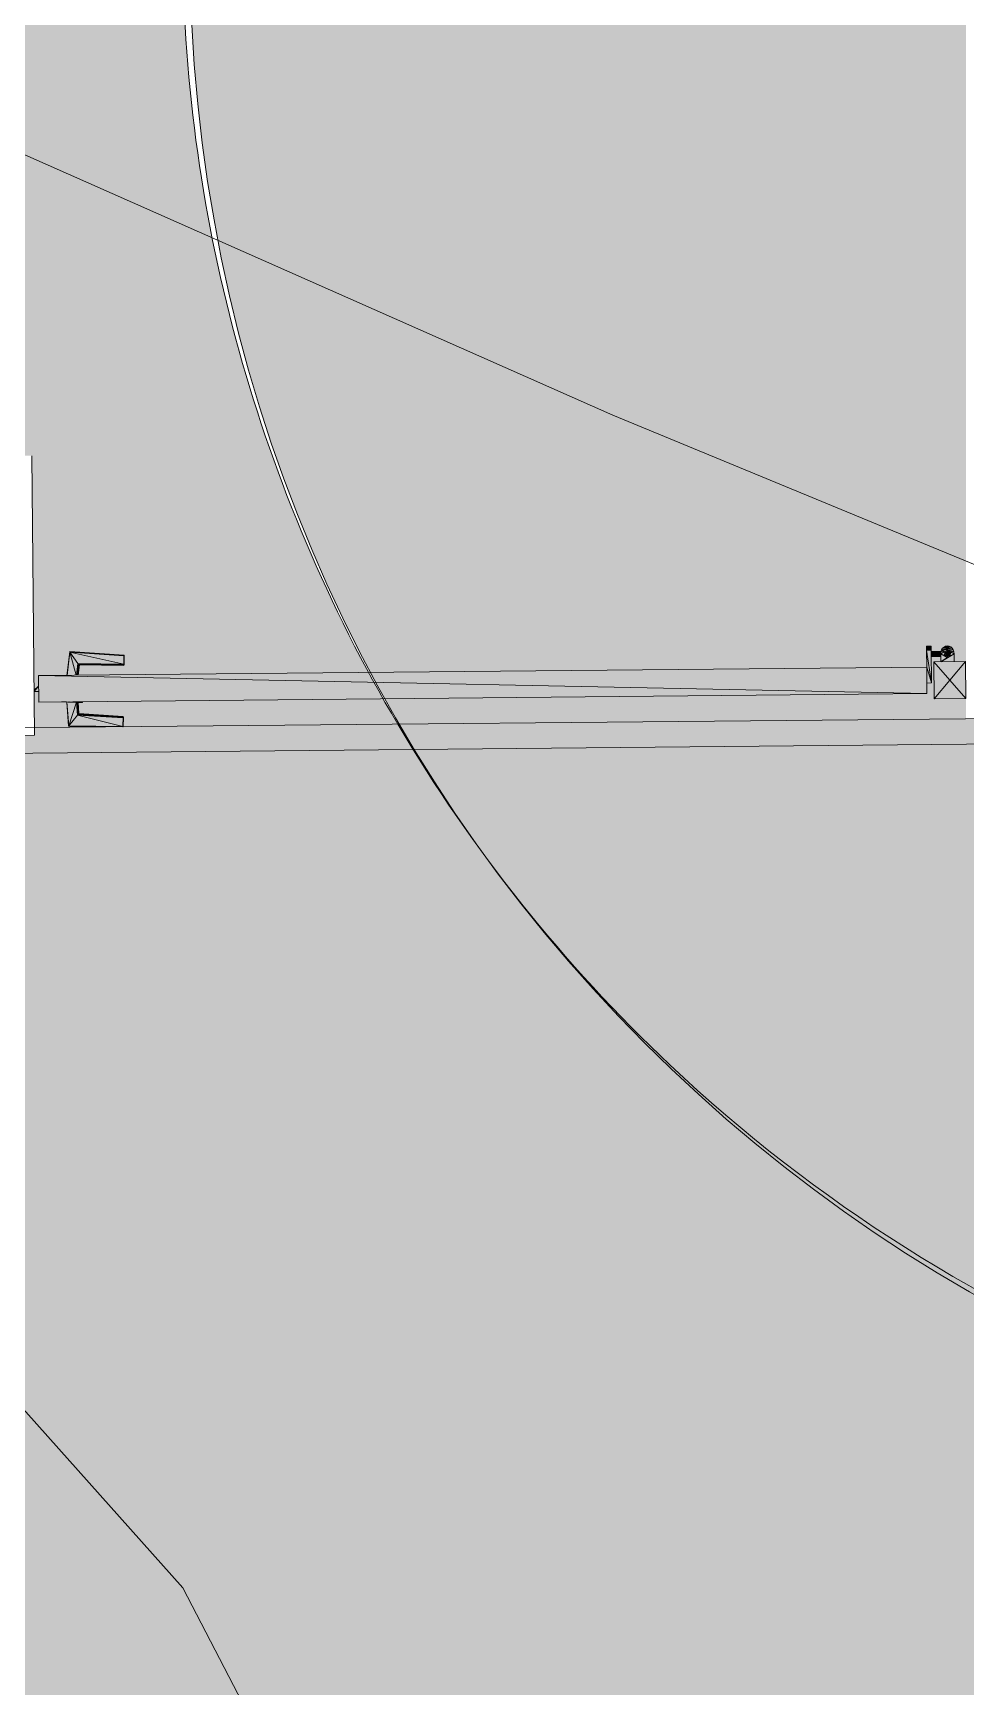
# Model space of a CAD drawing. Header units: millimetres. Extents: x 132836 to 1862386, y -330276 to -143438.
# Drawn here: x 381258 to 382460, y -273171 to -271041 of the extents above; entities that cross this region are included whole.
import ezdxf

# ---------------------------------------------------------------- set-up
doc = ezdxf.new("R2010")
doc.units = ezdxf.units.MM
doc.header["$MEASUREMENT"] = 0
doc.linetypes.add('Wipeout_Contour', pattern=[1000, 0, -1000])
for name, color, linetype in [('Divers - Dessin général', 7, 'Continuous'), ('Nouveau_0', 7, 'Continuous'), ('Nouveau_CN_01_00', 7, 'Continuous'), ('Nouveau_CN_02_00', 7, 'Continuous'), ('Sols_ Dalles', 7, 'Continuous'), ('Structure - Murs extérieurs', 7, 'Continuous')]:
    doc.layers.add(name, color=color, linetype=linetype)

msp = doc.modelspace()

# ---------------------------------------------------------------- hatches: boundary and pattern name
at = {"linetype": 'Continuous', "lineweight": 0, "true_color": 0x6f6f6f}
h = msp.add_hatch(color=8, dxfattribs=at)
h.paths.add_polyline_path([(360547.961, -295062.571), (487920.34, -293826.868), (487920.34, -270902.734), (487462.568, -270902.734), (472913.119, -271040.575), (472913.119, -163437.635), (371855.719, -163437.635), (371855.719, -271040.575), (371882.482, -271040.57), (371882.665, -272000.514, -0.40942736), (367883.201, -275935.042), (360547.961, -275935.042)])
h.paths.add_polyline_path([(377135.103, -260639.953), (373845.103, -260639.953), (373845.103, -248364.953), (373845.103, -243089.974), (373845.103, -242189.974), (377135.103, -242189.974)], flags=0)
h.paths.add_polyline_path([(380202.952, -171995.57), (431505.799, -171995.57), (464309.564, -171995.57), (464309.564, -262465.571), (462925.553, -262565.571), (438593.575, -262550.571), (437925.553, -262550.571), (436549.587, -262550.571), (436549.587, -189810.571), (412055.061, -189810.571), (412055.061, -201780.57), (412055.061, -204495.57), (415454.069, -204495.57), (415454.069, -208495.57), (415454.069, -218295.57), (405655.061, -218295.57), (405655.061, -222495.57), (415474.561, -222495.57), (415474.561, -260810.571), (380202.952, -260810.571), (380202.952, -230015.57), (380202.952, -193810.571)], flags=0)
h.paths.add_polyline_path([(381436.562, -269433.913, -0.09031866), (381558.292, -268727.623, -0.20144873), (382612.158, -267592.74, -0.10421145), (383417.525, -267415.055), (384017.498, -267409.371, -0.10404461), (384824.873, -267571.244, -0.23825546), (385983.776, -268953.318, -0.05518862), (386036.355, -269390.334), (386038.45, -269611.438), (386050.565, -270890.267), (385792.102, -271892.761, -0.26794919), (384069.602, -272909.124), (383469.629, -272914.808, -0.19371746), (382078.771, -272370.185, -0.07056876), (381728.183, -271931.262, -0.1316525), (381450.772, -270933.845)], flags=0)
h.paths.add_polyline_path([(394027.271, -275599.002, -0.4157911), (392016.505, -273599.031), (392016.505, -273452.052), (392030.007, -267377.824, -0.3805567), (394016.505, -265609.826), (394094.233, -265609.826), (394094.233, -270609.826), (409094.233, -270609.826), (409094.233, -265609.826), (414055.71, -265609.826, -0.41421356), (415555.71, -267109.826), (415555.71, -273660.699, -0.34550161), (413836.804, -275433.432)], flags=0)
h.paths.add_polyline_path([(424209.612, -271504.083, -0.13447393), (423930.467, -270484.937), (423930.467, -268984.937, -0.41421356), (425930.467, -266984.937), (426530.467, -266984.937, -0.41421356), (428530.467, -268984.937), (428530.467, -270484.937, -0.12882035), (428273.55, -271465.581, -0.27093629), (426530.467, -272484.937), (425930.467, -272484.937, -0.26498)], flags=0)
h.paths.add_polyline_path([(436562.206, -273329.325), (436569.468, -267730.336, -0.09856151), (436800.237, -266943.721), (436817.2, -266951.545, -0.258849), (438654.998, -265605.827), (438652.661, -265587.294), (439337.088, -265587.294), (439337.088, -265687.294), (439337.088, -270687.294), (469237.088, -270687.294), (469237.088, -265687.294), (470907.523, -265687.294), (472885.813, -265687.294), (472885.813, -267687.294), (472885.813, -271062.255, 0.00134576), (472885.842, -271073.021), (472896.728, -273095.233, -0.41421356), (470907.523, -275105.97), (462184.053, -275105.97, -0.00518896), (462130.957, -275116.103), (454147.511, -275196.191), (438770.531, -275253.24, -0.38655333), (436572.608, -273475.385, -0.02518922)], flags=0)
at = {"layer": 'Sols_ Dalles', "linetype": 'Continuous', "lineweight": 0, "true_color": 0x2e271c}
h = msp.add_hatch(color=250, dxfattribs=at)
h.paths.add_polyline_path([(383460.201, -272927.623), (384060.201, -272927.623, 0.41421356), (386060.201, -270927.623), (386060.201, -269427.623, 0.41421356), (384060.201, -267427.623), (383460.201, -267427.623, 0.41421356), (381460.201, -269427.623), (381460.201, -270927.623, 0.41421356)])
h.paths.add_polyline_path([(382460.201, -268424.198), (385468.877, -268424.198), (385468.877, -271924.327), (382460.201, -271924.327)], flags=0)

# ---------------------------------------------------------------- linework, layer by layer
at = {"color": 7, "linetype": 'Continuous', "lineweight": 20}
for p, q in [((381301.737, -271868.366), (381305.547, -271837.67)), ((381301.772, -271868.366), (381305.547, -271837.67)), ((381301.772, -271868.366), (381305.571, -271837.777)), ((381305.619, -271837.923), (381301.772, -271868.366)), ((381301.836, -271868.365), (381305.619, -271837.923)), ((381305.69, -271838.107), (381301.841, -271868.365)), ((381301.934, -271868.364), (381305.69, -271838.107)), ((381305.797, -271838.329), (381301.94, -271868.364)), ((381302.068, -271868.363), (381305.797, -271838.329)), ((381305.547, -271837.67), (381305.558, -271837.602)), ((381305.547, -271837.67), (381375.583, -271842.529)), ((381305.571, -271837.777), (381305.547, -271837.67)), ((381305.558, -271837.602), (381305.592, -271837.572)), ((381375.583, -271842.529), (381305.558, -271837.602)), ((381305.558, -271837.602), (381375.623, -271842.478)), ((381305.558, -271837.602), (381375.658, -271842.455)), ((381305.571, -271837.777), (381375.583, -271842.529)), ((381375.543, -271842.611), (381305.571, -271837.777)), ((381305.619, -271837.923), (381305.571, -271837.777)), ((381305.592, -271837.572), (381375.658, -271842.455)), ((381305.619, -271837.923), (381375.543, -271842.611)), ((381305.619, -271837.923), (381375.504, -271842.721)), ((381375.458, -271842.86), (381305.619, -271837.923)), ((381305.69, -271838.107), (381305.619, -271837.923)), ((381305.69, -271838.107), (381375.458, -271842.86)), ((381305.797, -271838.329), (381305.69, -271838.107)), ((381305.797, -271838.329), (381375.419, -271843.029)), ((381375.1, -271854.081), (381305.797, -271838.329)), ((381305.797, -271838.329), (381375.458, -271842.86)), ((381316.222, -271852.967), (381305.797, -271838.329)), ((381313.922, -271868.25), (381305.797, -271838.329)), ((381375.1, -271854.081), (381375.419, -271843.029)), ((381375.458, -271842.86), (381375.122, -271854.551)), ((381375.122, -271854.551), (381375.419, -271843.029)), ((381375.504, -271842.721), (381375.149, -271854.936)), ((381375.149, -271854.936), (381375.458, -271842.86)), ((381375.543, -271842.611), (381375.175, -271855.237)), ((381375.175, -271855.237), (381375.504, -271842.721)), ((381375.583, -271842.529), (381375.212, -271855.451)), ((381375.212, -271855.451), (381375.543, -271842.611)), ((381375.658, -271842.455), (381375.242, -271855.577)), ((381375.623, -271842.478), (381375.242, -271855.577)), ((381375.242, -271855.577), (381375.583, -271842.529)), ((381375.658, -271842.455), (381375.283, -271855.613)), ((381375.317, -271855.567), (381375.658, -271842.455)), ((381375.699, -271842.462), (381375.317, -271855.567)), ((381375.734, -271842.498), (381375.317, -271855.567)), ((381375.734, -271842.498), (381375.363, -271855.419)), ((381375.769, -271842.564), (381375.363, -271855.419)), ((381375.769, -271842.564), (381375.413, -271855.189)), ((381375.805, -271842.658), (381375.413, -271855.189)), ((381375.419, -271843.029), (381375.458, -271842.86)), ((381375.805, -271842.658), (381375.456, -271854.872)), ((381375.841, -271842.782), (381375.456, -271854.872)), ((381375.458, -271842.86), (381375.504, -271842.721)), ((381375.504, -271842.721), (381375.543, -271842.611)), ((381375.841, -271842.782), (381375.505, -271854.471)), ((381375.872, -271842.934), (381375.505, -271854.471)), ((381375.543, -271842.611), (381375.583, -271842.529)), ((381375.872, -271842.934), (381375.552, -271853.987)), ((381375.583, -271842.529), (381375.623, -271842.478)), ((381375.623, -271842.478), (381375.658, -271842.455)), ((381375.658, -271842.455), (381375.699, -271842.462)), ((381375.699, -271842.462), (381375.734, -271842.498)), ((381375.734, -271842.498), (381375.769, -271842.564)), ((381375.769, -271842.564), (381375.805, -271842.658)), ((381375.805, -271842.658), (381375.841, -271842.782)), ((381375.841, -271842.782), (381375.872, -271842.934)), ((382415.118, -271830.641), (382409.311, -271830.696)), ((382409.311, -271830.696), (382409.312, -271830.867)), ((382409.312, -271830.867), (382415.118, -271830.641)), ((382415.12, -271830.812), (382409.312, -271830.867)), ((382409.312, -271830.867), (382409.315, -271831.103)), ((382409.315, -271831.103), (382415.12, -271830.812)), ((382415.122, -271831.048), (382409.315, -271831.103)), ((382409.315, -271831.103), (382409.317, -271831.404)), ((382409.317, -271831.404), (382415.122, -271831.048)), ((382415.125, -271831.349), (382409.317, -271831.404)), ((382409.317, -271831.404), (382409.321, -271831.764)), ((382409.321, -271831.764), (382415.125, -271831.349)), ((382415.129, -271831.709), (382409.321, -271831.764)), ((382409.321, -271831.764), (382409.325, -271832.178)), ((382409.325, -271832.178), (382415.129, -271831.709)), ((382415.133, -271832.123), (382409.325, -271832.178)), ((382415.137, -271832.588), (382409.325, -271832.178)), ((382409.325, -271832.178), (382409.329, -271832.643)), ((382415.137, -271832.588), (382409.329, -271832.643)), ((382415.142, -271833.096), (382409.329, -271832.643)), ((382409.329, -271832.643), (382409.334, -271833.151)), ((382415.142, -271833.096), (382409.334, -271833.151)), ((382415.147, -271833.642), (382409.334, -271833.151)), ((382409.334, -271833.151), (382409.339, -271833.697)), ((382415.147, -271833.642), (382409.339, -271833.697)), ((382415.152, -271834.218), (382409.339, -271833.697)), ((382409.339, -271833.697), (382409.345, -271834.273)), ((382415.152, -271834.218), (382409.345, -271834.273)), ((382415.158, -271834.818), (382409.345, -271834.273)), ((382409.345, -271834.273), (382409.35, -271834.873)), ((382415.158, -271834.818), (382409.35, -271834.873)), ((382415.164, -271835.433), (382409.35, -271834.873)), ((382409.35, -271834.873), (382409.356, -271835.488)), ((382415.164, -271835.433), (382409.356, -271835.488)), ((382415.17, -271836.056), (382409.356, -271835.488)), ((382409.356, -271835.488), (382409.362, -271836.111)), ((382415.17, -271836.056), (382409.362, -271836.111)), ((382415.569, -271878.196), (382409.362, -271836.111)), ((382409.362, -271836.111), (382409.568, -271857.87)), ((382415.12, -271830.812), (382415.118, -271830.641)), ((382415.122, -271831.048), (382415.12, -271830.812)), ((382415.125, -271831.349), (382415.122, -271831.048)), ((382415.129, -271831.709), (382415.125, -271831.349)), ((382415.133, -271832.123), (382415.129, -271831.709)), ((382415.137, -271832.588), (382415.133, -271832.123)), ((382415.142, -271833.096), (382415.137, -271832.588)), ((382415.147, -271833.642), (382415.142, -271833.096)), ((382415.152, -271834.218), (382415.147, -271833.642)), ((382415.158, -271834.818), (382415.152, -271834.218)), ((382415.164, -271835.433), (382415.158, -271834.818)), ((382415.17, -271836.056), (382415.164, -271835.433)), ((382415.569, -271878.196), (382415.17, -271836.056)), ((382428.148, -271837.312), (382415.183, -271837.435)), ((382415.184, -271837.55), (382428.137, -271837.342)), ((382428.107, -271837.428), (382415.184, -271837.55)), ((382415.187, -271837.89), (382428.077, -271837.516)), ((382427.99, -271837.769), (382415.187, -271837.89)), ((382415.192, -271838.429), (382427.941, -271837.914)), ((382427.861, -271838.309), (382415.192, -271838.429)), ((382427.809, -271838.819), (382415.192, -271838.429)), ((382427.789, -271839.014), (382415.199, -271839.133)), ((382427.728, -271839.604), (382415.199, -271839.133)), ((382427.705, -271839.834), (382415.207, -271839.952)), ((382427.64, -271840.462), (382415.207, -271839.952)), ((382427.614, -271840.714), (382415.215, -271840.832)), ((382427.619, -271841.34), (382415.215, -271840.832)), ((382415.223, -271841.711), (382427.622, -271841.593)), ((382427.627, -271842.176), (382415.223, -271841.711)), ((382415.231, -271842.53), (382427.63, -271842.412)), ((382427.634, -271842.913), (382415.231, -271842.53)), ((382415.238, -271843.233), (382427.636, -271843.116)), ((382427.638, -271843.271), (382415.243, -271843.773)), ((382415.243, -271843.773), (382427.641, -271843.656)), ((382427.642, -271843.753), (382415.246, -271844.112)), ((382415.246, -271844.112), (382427.645, -271843.995)), ((382427.645, -271844.028), (382415.247, -271844.228)), ((382415.247, -271844.228), (382427.646, -271844.111)), ((382432.817, -271837.919), (382427.614, -271840.714)), ((382427.885, -271838.074), (382427.614, -271840.714)), ((382436.08, -271845.535), (382427.614, -271840.714)), ((382427.614, -271840.714), (382427.71, -271850.904)), ((382432.571, -271842.822), (382427.614, -271840.714)), ((382445.037, -271840.549), (382427.71, -271850.904)), ((382436.08, -271845.535), (382427.71, -271850.904)), ((382428.733, -271835.608), (382427.885, -271838.074)), ((382432.817, -271837.919), (382427.885, -271838.074)), ((382442.417, -271833.367), (382428.733, -271835.608)), ((382430.097, -271833.484), (382428.733, -271835.608)), ((382443.822, -271835.465), (382428.733, -271835.608)), ((382432.817, -271837.919), (382428.733, -271835.608)), ((382436.57, -271835.728), (382428.733, -271835.608)), ((382440.598, -271831.765), (382430.097, -271833.484)), ((382431.886, -271831.847), (382430.097, -271833.484)), ((382442.417, -271833.367), (382430.097, -271833.484)), ((382438.487, -271830.767), (382431.886, -271831.847)), ((382433.977, -271830.81), (382431.886, -271831.847)), ((382440.598, -271831.765), (382431.886, -271831.847)), ((382432.817, -271837.919), (382432.571, -271842.822)), ((382434.326, -271842.009), (382432.571, -271842.822)), ((382434.701, -271842.568), (382432.571, -271842.822)), ((382436.351, -271843.349), (382432.571, -271842.822)), ((382432.571, -271842.822), (382436.08, -271845.535)), ((382435.186, -271842.996), (382432.571, -271842.822)), ((382436.57, -271835.728), (382432.817, -271837.919)), ((382432.817, -271837.919), (382436.3, -271837.914)), ((382434.326, -271842.009), (382432.817, -271837.919)), ((382434.002, -271840.654), (382432.817, -271837.919)), ((382434.074, -271839.95), (382432.817, -271837.919)), ((382434.301, -271839.292), (382432.817, -271837.919)), ((382434.665, -271838.725), (382432.817, -271837.919)), ((382435.141, -271838.289), (382432.817, -271837.919)), ((382435.699, -271838.012), (382432.817, -271837.919)), ((382436.229, -271830.441), (382433.977, -271830.81)), ((382438.487, -271830.767), (382433.977, -271830.81)), ((382438.563, -271839.907), (382434.002, -271840.654)), ((382434.002, -271840.654), (382434.074, -271839.95)), ((382438.648, -271840.61), (382434.002, -271840.654)), ((382434.088, -271841.356), (382434.002, -271840.654)), ((382438.324, -271839.254), (382434.074, -271839.95)), ((382434.074, -271839.95), (382434.301, -271839.292)), ((382438.563, -271839.907), (382434.074, -271839.95)), ((382438.648, -271840.61), (382434.088, -271841.356)), ((382438.576, -271841.313), (382434.088, -271841.356)), ((382434.326, -271842.009), (382434.088, -271841.356)), ((382437.95, -271838.694), (382434.301, -271839.292)), ((382434.301, -271839.292), (382434.665, -271838.725)), ((382438.324, -271839.254), (382434.301, -271839.292)), ((382438.576, -271841.313), (382434.326, -271842.009)), ((382438.35, -271841.971), (382434.326, -271842.009)), ((382434.701, -271842.568), (382434.326, -271842.009)), ((382437.465, -271838.267), (382434.665, -271838.725)), ((382434.665, -271838.725), (382435.141, -271838.289)), ((382437.95, -271838.694), (382434.665, -271838.725)), ((382438.35, -271841.971), (382434.701, -271842.568)), ((382437.986, -271842.537), (382434.701, -271842.568)), ((382435.186, -271842.996), (382434.701, -271842.568)), ((382436.902, -271838.001), (382435.141, -271838.289)), ((382435.141, -271838.289), (382435.699, -271838.012)), ((382437.465, -271838.267), (382435.141, -271838.289)), ((382437.986, -271842.537), (382435.186, -271842.996)), ((382437.509, -271842.974), (382435.186, -271842.996)), ((382436.951, -271843.251), (382435.186, -271842.996)), ((382435.749, -271843.262), (382435.186, -271842.996)), ((382435.699, -271838.012), (382436.3, -271837.914)), ((382436.902, -271838.001), (382435.699, -271838.012)), ((382436.951, -271843.251), (382435.749, -271843.262)), ((382436.351, -271843.349), (382435.749, -271843.262)), ((382445.037, -271840.549), (382436.08, -271845.535)), ((382436.08, -271845.535), (382439.834, -271843.344)), ((382436.08, -271845.535), (382436.351, -271843.349)), ((382438.487, -271830.767), (382436.229, -271830.441)), ((382436.57, -271835.728), (382436.3, -271837.914)), ((382436.3, -271837.914), (382436.902, -271838.001)), ((382436.951, -271843.251), (382436.351, -271843.349)), ((382436.351, -271843.349), (382439.834, -271843.344)), ((382443.822, -271835.465), (382436.57, -271835.728)), ((382440.079, -271838.441), (382436.57, -271835.728)), ((382436.57, -271835.728), (382437.465, -271838.267)), ((382436.57, -271835.728), (382436.902, -271838.001)), ((382444.715, -271837.915), (382436.57, -271835.728)), ((382436.902, -271838.001), (382437.465, -271838.267)), ((382437.509, -271842.974), (382436.951, -271843.251)), ((382439.834, -271843.344), (382436.951, -271843.251)), ((382440.079, -271838.441), (382437.465, -271838.267)), ((382437.465, -271838.267), (382437.95, -271838.694)), ((382437.986, -271842.537), (382437.509, -271842.974)), ((382439.834, -271843.344), (382437.509, -271842.974)), ((382440.079, -271838.441), (382437.95, -271838.694)), ((382437.95, -271838.694), (382438.324, -271839.254)), ((382438.35, -271841.971), (382437.986, -271842.537)), ((382439.834, -271843.344), (382437.986, -271842.537)), ((382440.079, -271838.441), (382438.324, -271839.254)), ((382438.324, -271839.254), (382438.563, -271839.907)), ((382440.079, -271838.441), (382438.35, -271841.971)), ((382438.576, -271841.313), (382438.35, -271841.971)), ((382439.834, -271843.344), (382438.35, -271841.971)), ((382440.598, -271831.765), (382438.487, -271830.767)), ((382440.079, -271838.441), (382438.563, -271839.907)), ((382438.563, -271839.907), (382438.648, -271840.61)), ((382440.079, -271838.441), (382438.576, -271841.313)), ((382438.648, -271840.61), (382438.576, -271841.313)), ((382440.079, -271838.441), (382438.648, -271840.61)), ((382439.834, -271843.344), (382440.079, -271838.441)), ((382445.037, -271840.549), (382439.834, -271843.344)), ((382444.715, -271837.915), (382440.079, -271838.441)), ((382445.037, -271840.549), (382440.079, -271838.441)), ((382442.417, -271833.367), (382440.598, -271831.765)), ((382443.822, -271835.465), (382442.417, -271833.367)), ((382444.715, -271837.915), (382443.822, -271835.465)), ((382445.037, -271840.549), (382444.715, -271837.915)), ((382445.134, -271850.739), (382445.037, -271840.549)), ((381294.929, -271868.352), (381294.738, -271868.391)), ((381294.738, -271868.391), (381294.831, -271868.359)), ((381294.831, -271868.359), (381294.738, -271868.379)), ((381294.738, -271868.379), (381294.767, -271868.369)), ((381294.738, -271868.379), (381294.738, -271868.391)), ((381294.738, -271868.391), (381294.738, -271868.379)), ((381294.738, -271868.391), (381294.738, -271868.432)), ((381294.767, -271868.405), (381294.738, -271868.391)), ((381295.22, -271868.339), (381294.767, -271868.405)), ((381294.767, -271868.405), (381295.057, -271868.345)), ((381294.767, -271868.405), (381294.929, -271868.352)), ((381294.767, -271868.405), (381294.767, -271868.432)), ((381294.831, -271868.42), (381294.767, -271868.405)), ((381295.417, -271868.335), (381294.831, -271868.42)), ((381294.831, -271868.42), (381295.22, -271868.339)), ((381294.929, -271868.352), (381294.831, -271868.359)), ((381294.831, -271868.42), (381294.831, -271868.431)), ((381294.895, -271868.431), (381294.831, -271868.42)), ((381295.057, -271868.345), (381294.929, -271868.352)), ((381294.965, -271868.43), (381295.417, -271868.335)), ((381295.638, -271868.333), (381294.976, -271868.43)), ((381295.22, -271868.339), (381295.057, -271868.345)), ((381295.186, -271868.428), (381295.638, -271868.333)), ((381295.417, -271868.335), (381295.22, -271868.339)), ((381295.638, -271868.333), (381295.417, -271868.335)), ((381297.393, -271868.407), (381295.638, -271868.333)), ((381316.222, -271852.967), (381314.328, -271868.247)), ((381316.722, -271853.589), (381314.369, -271868.246)), ((381316.722, -271853.589), (381314.897, -271868.241)), ((381317.139, -271854.1), (381314.932, -271868.241)), ((381317.139, -271854.1), (381315.385, -271868.237)), ((381317.48, -271854.499), (381315.414, -271868.236)), ((381317.48, -271854.499), (381315.774, -271868.233)), ((381316.047, -271868.23), (381317.48, -271854.499)), ((381317.738, -271854.782), (381316.07, -271868.23)), ((381317.914, -271854.949), (381316.088, -271868.23)), ((381316.222, -271852.967), (381375.1, -271854.081)), ((381375.122, -271854.551), (381316.222, -271852.967)), ((381316.722, -271853.589), (381316.222, -271852.967)), ((381317.914, -271854.949), (381316.268, -271868.228)), ((381316.361, -271868.227), (381317.914, -271854.949)), ((381318.007, -271854.998), (381316.367, -271868.227)), ((381317.139, -271854.1), (381316.722, -271853.589)), ((381375.122, -271854.551), (381316.722, -271853.589)), ((381375.175, -271855.237), (381317.139, -271854.1)), ((381317.139, -271854.1), (381375.122, -271854.551)), ((381375.149, -271854.936), (381317.139, -271854.1)), ((381317.48, -271854.499), (381317.139, -271854.1)), ((381317.738, -271854.782), (381317.48, -271854.499)), ((381375.175, -271855.237), (381317.48, -271854.499)), ((381317.738, -271854.782), (381375.175, -271855.237)), ((381375.212, -271855.451), (381317.738, -271854.782)), ((381317.914, -271854.949), (381317.738, -271854.782)), ((381318.007, -271854.998), (381317.914, -271854.949)), ((381317.914, -271854.949), (381375.212, -271855.451)), ((381375.242, -271855.577), (381317.914, -271854.949)), ((381318.007, -271854.998), (381375.242, -271855.577)), ((381375.283, -271855.613), (381318.007, -271854.998)), ((381375.122, -271854.551), (381375.1, -271854.081)), ((381375.149, -271854.936), (381375.122, -271854.551)), ((381375.175, -271855.237), (381375.149, -271854.936)), ((381375.212, -271855.451), (381375.175, -271855.237)), ((381375.242, -271855.577), (381375.212, -271855.451)), ((381375.283, -271855.613), (381375.242, -271855.577)), ((381375.317, -271855.567), (381375.283, -271855.613)), ((381375.363, -271855.419), (381375.317, -271855.567)), ((381375.413, -271855.189), (381375.363, -271855.419)), ((381375.456, -271854.872), (381375.413, -271855.189)), ((381375.505, -271854.471), (381375.456, -271854.872)), ((381375.552, -271853.987), (381375.505, -271854.471)), ((382415.569, -271878.196), (382409.568, -271857.87)), ((382409.89, -271891.838), (382409.568, -271857.87)), ((382459.502, -271850.603), (382418.847, -271850.988)), ((382439.4, -271874.573), (382418.847, -271850.988)), ((382418.847, -271850.988), (382419.298, -271898.543)), ((382439.4, -271874.573), (382459.502, -271850.603)), ((382459.953, -271898.158), (382459.502, -271850.603)), ((382409.761, -271878.251), (382415.569, -271878.196)), ((382439.4, -271874.573), (382419.298, -271898.543)), ((382459.953, -271898.158), (382439.4, -271874.573)), ((381294.787, -271902.402), (381294.857, -271902.404)), ((381294.857, -271902.404), (381294.95, -271902.408)), ((381294.95, -271902.401), (381294.95, -271902.408)), ((381294.95, -271902.408), (381295.078, -271902.412)), ((381295.078, -271902.412), (381295.083, -271902.399)), ((381295.078, -271902.412), (381297.239, -271902.489)), ((381297.244, -271902.379), (381297.239, -271902.489)), ((381297.239, -271902.489), (381299.401, -271902.566)), ((381299.341, -271902.359), (381299.401, -271902.566)), ((381299.401, -271902.566), (381299.474, -271902.358)), ((381299.404, -271902.359), (381299.401, -271902.566)), ((381299.401, -271902.566), (381301.574, -271902.642)), ((381301.582, -271902.338), (381301.574, -271902.642)), ((381301.574, -271902.642), (381303.747, -271902.72)), ((381301.725, -271902.714), (381301.754, -271902.705)), ((381303.949, -271933.91), (381301.725, -271902.714)), ((381301.754, -271902.705), (381301.818, -271902.692)), ((381303.977, -271933.817), (381301.754, -271902.705)), ((381303.949, -271933.91), (381301.754, -271902.705)), ((381301.818, -271902.692), (381301.917, -271902.677)), ((381304.114, -271933.522), (381301.818, -271902.692)), ((381304.028, -271933.688), (381301.818, -271902.692)), ((381303.977, -271933.817), (381301.818, -271902.692)), ((381301.911, -271902.655), (381302.015, -271902.658)), ((381301.917, -271902.677), (381302.044, -271902.659)), ((381304.114, -271933.522), (381301.917, -271902.677)), ((381304.228, -271933.32), (381302.044, -271902.659)), ((381304.114, -271933.522), (381302.044, -271902.659)), ((381303.632, -271902.318), (381303.747, -271902.72)), ((381303.747, -271902.72), (381303.888, -271902.316)), ((381303.754, -271902.317), (381303.747, -271902.72)), ((381303.747, -271902.72), (381305.926, -271902.797)), ((381304.228, -271933.32), (381314.228, -271903.091)), ((381305.926, -271902.797), (381306.101, -271902.295)), ((381305.938, -271902.297), (381305.926, -271902.797)), ((381305.926, -271902.797), (381308.104, -271902.874)), ((381308.122, -271902.276), (381308.104, -271902.874)), ((381308.104, -271902.874), (381309.952, -271902.939)), ((381309.952, -271902.939), (381310.283, -271902.951)), ((381310.079, -271902.257), (381310.283, -271902.951)), ((381310.283, -271902.951), (381310.526, -271902.253)), ((381310.3, -271902.255), (381310.283, -271902.951)), ((381310.283, -271902.951), (381312.468, -271903.028)), ((381312.489, -271902.235), (381312.468, -271903.028)), ((381312.468, -271903.028), (381314.653, -271903.106)), ((381314.228, -271903.091), (381315.401, -271919.531)), ((381314.228, -271903.091), (381315.924, -271918.937)), ((381314.389, -271902.217), (381314.653, -271903.106)), ((381314.653, -271903.106), (381314.964, -271902.211)), ((381314.653, -271903.106), (381314.673, -271902.214)), ((381314.653, -271903.106), (381316.285, -271903.164)), ((381314.798, -271903.112), (381315.924, -271918.937)), ((381315.28, -271903.129), (381315.924, -271918.937)), ((381315.28, -271903.129), (381316.372, -271918.448)), ((381315.28, -271903.129), (381316.728, -271918.065)), ((381315.669, -271903.142), (381316.728, -271918.065)), ((381315.669, -271903.142), (381317.005, -271917.79)), ((381315.96, -271903.153), (381317.005, -271917.79)), ((381315.96, -271903.153), (381317.189, -271917.625)), ((381316.157, -271903.16), (381317.189, -271917.625)), ((381316.157, -271903.16), (381317.281, -271917.571)), ((381316.256, -271903.163), (381317.281, -271917.571)), ((381316.285, -271903.164), (381316.831, -271903.183)), ((381316.831, -271903.183), (381316.857, -271902.193)), ((381316.831, -271903.183), (381319.01, -271903.26)), ((381318.692, -271902.176), (381319.01, -271903.26)), ((381319.01, -271903.26), (381319.389, -271902.169)), ((381319.01, -271903.26), (381319.035, -271902.173)), ((381319.01, -271903.26), (381321.189, -271903.338)), ((381321.189, -271903.338), (381321.219, -271902.152)), ((381321.189, -271903.338), (381321.416, -271903.346)), ((381321.416, -271903.346), (381321.404, -271902.15)), ((381321.416, -271903.346), (381321.445, -271902.15)), ((381321.416, -271903.346), (381321.607, -271903.352)), ((381321.607, -271903.352), (381321.602, -271902.148)), ((381321.607, -271903.352), (381321.666, -271902.148)), ((381321.607, -271903.352), (381321.637, -271902.148)), ((381321.607, -271903.352), (381321.77, -271903.358)), ((381321.77, -271903.358), (381321.799, -271902.146)), ((381321.77, -271903.358), (381321.869, -271903.362)), ((381321.869, -271903.362), (381321.898, -271903.363)), ((381321.898, -271903.363), (381321.904, -271902.145)), ((381321.898, -271903.363), (381321.927, -271902.145)), ((381321.898, -271903.363), (381321.991, -271903.366)), ((381321.991, -271903.366), (381322.003, -271902.144)), ((381321.991, -271903.366), (381322.02, -271902.144)), ((381321.991, -271903.366), (381322.061, -271903.368)), ((381322.061, -271903.368), (381322.078, -271902.144)), ((381322.061, -271903.368), (381322.09, -271902.144)), ((381322.061, -271903.368), (381322.09, -271903.369)), ((381322.09, -271903.369), (381322.061, -271903.368)), ((381322.09, -271903.369), (381322.113, -271902.143)), ((382419.298, -271898.543), (382459.953, -271898.158)), ((381304.228, -271933.32), (381315.401, -271919.531)), ((381315.924, -271918.937), (381315.401, -271919.531)), ((381315.401, -271919.531), (381374.262, -271922.551)), ((381373.953, -271934.081), (381315.401, -271919.531)), ((381315.401, -271919.531), (381374.214, -271923.026)), ((381315.924, -271918.937), (381316.372, -271918.448)), ((381315.924, -271918.937), (381374.262, -271922.551)), ((381316.372, -271918.448), (381316.728, -271918.065)), ((381316.372, -271918.448), (381374.262, -271922.551)), ((381316.372, -271918.448), (381374.305, -271922.158)), ((381316.372, -271918.448), (381374.348, -271921.851)), ((381316.728, -271918.065), (381317.005, -271917.79)), ((381316.728, -271918.065), (381374.348, -271921.851)), ((381317.005, -271917.79), (381317.189, -271917.625)), ((381317.005, -271917.79), (381374.348, -271921.851)), ((381317.005, -271917.79), (381374.393, -271921.63)), ((381317.189, -271917.625), (381317.281, -271917.571)), ((381317.189, -271917.625), (381374.438, -271921.493)), ((381374.393, -271921.63), (381317.189, -271917.625)), ((381374.438, -271921.493), (381317.281, -271917.571)), ((381317.281, -271917.571), (381374.472, -271921.455)), ((381374.262, -271922.551), (381373.953, -271934.081)), ((381374.214, -271923.026), (381373.953, -271934.081)), ((381374.305, -271922.158), (381373.989, -271934.243)), ((381374.262, -271922.551), (381373.989, -271934.243)), ((381374.348, -271921.851), (381374.02, -271934.376)), ((381374.305, -271922.158), (381374.02, -271934.376)), ((381374.393, -271921.63), (381374.055, -271934.48)), ((381374.348, -271921.851), (381374.055, -271934.48)), ((381374.438, -271921.493), (381374.091, -271934.555)), ((381374.393, -271921.63), (381374.091, -271934.555)), ((381374.438, -271921.493), (381374.132, -271934.6)), ((381374.472, -271921.455), (381374.167, -271934.616)), ((381374.438, -271921.493), (381374.167, -271934.616)), ((381374.513, -271921.501), (381374.167, -271934.616)), ((381374.513, -271921.501), (381374.208, -271934.603)), ((381374.262, -271922.551), (381374.214, -271923.026)), ((381374.513, -271921.501), (381374.242, -271934.559)), ((381374.549, -271921.636), (381374.242, -271934.559)), ((381374.262, -271922.551), (381374.305, -271922.158)), ((381374.549, -271921.636), (381374.282, -271934.488)), ((381374.581, -271921.859), (381374.282, -271934.488)), ((381374.305, -271922.158), (381374.348, -271921.851)), ((381374.581, -271921.859), (381374.322, -271934.387)), ((381374.613, -271922.169), (381374.322, -271934.387)), ((381374.348, -271921.851), (381374.393, -271921.63)), ((381374.613, -271922.169), (381374.367, -271934.257)), ((381374.639, -271922.564), (381374.367, -271934.257)), ((381374.393, -271921.63), (381374.438, -271921.493)), ((381374.639, -271922.564), (381374.406, -271934.097)), ((381374.661, -271923.042), (381374.406, -271934.097)), ((381374.438, -271921.493), (381374.472, -271921.455)), ((381374.472, -271921.455), (381374.513, -271921.501)), ((381374.513, -271921.501), (381374.549, -271921.636)), ((381374.549, -271921.636), (381374.581, -271921.859)), ((381374.581, -271921.859), (381374.613, -271922.169)), ((381374.613, -271922.169), (381374.639, -271922.564)), ((381374.639, -271922.564), (381374.661, -271923.042)), ((381303.949, -271933.91), (381303.977, -271933.817)), ((381374.132, -271934.6), (381303.949, -271933.91)), ((381303.949, -271933.91), (381374.091, -271934.555)), ((381303.956, -271933.966), (381303.949, -271933.91)), ((381303.985, -271933.987), (381303.956, -271933.966)), ((381374.132, -271934.6), (381303.956, -271933.966)), ((381303.977, -271933.817), (381304.028, -271933.688)), ((381303.977, -271933.817), (381374.055, -271934.48)), ((381374.091, -271934.555), (381303.977, -271933.817)), ((381303.985, -271933.987), (381374.132, -271934.6)), ((381374.167, -271934.616), (381303.985, -271933.987)), ((381304.028, -271933.688), (381304.114, -271933.522)), ((381373.989, -271934.243), (381304.028, -271933.688)), ((381374.055, -271934.48), (381304.028, -271933.688)), ((381374.02, -271934.376), (381304.028, -271933.688)), ((381304.114, -271933.522), (381304.228, -271933.32)), ((381373.989, -271934.243), (381304.114, -271933.522)), ((381373.953, -271934.081), (381304.228, -271933.32)), ((381373.989, -271934.243), (381304.228, -271933.32)), ((381373.989, -271934.243), (381373.953, -271934.081)), ((381374.02, -271934.376), (381373.989, -271934.243)), ((381374.055, -271934.48), (381374.02, -271934.376)), ((381374.091, -271934.555), (381374.055, -271934.48)), ((381374.132, -271934.6), (381374.091, -271934.555)), ((381374.167, -271934.616), (381374.132, -271934.6)), ((381374.208, -271934.603), (381374.167, -271934.616)), ((381374.242, -271934.559), (381374.208, -271934.603)), ((381374.282, -271934.488), (381374.242, -271934.559)), ((381374.322, -271934.387), (381374.282, -271934.488)), ((381374.367, -271934.257), (381374.322, -271934.387)), ((381374.406, -271934.097), (381374.367, -271934.257))]:
    msp.add_line(p, q, dxfattribs=at)
at = {"color": 9, "linetype": 'Continuous', "lineweight": 5}
msp.add_lwpolyline([(381436.562, -269433.913), (381450.772, -270933.845, 0.1316525), (381728.183, -271931.262, 0.07056876), (382078.771, -272370.185, 0.19371746), (383469.629, -272914.808), (384069.602, -272909.124, 0.26794919), (385792.102, -271892.761), (386050.565, -270890.267), (386038.45, -269611.438), (386036.355, -269390.334, 0.05518862), (385983.776, -268953.318, 0.23825546), (384824.873, -267571.244, 0.10404461), (384017.498, -267409.371), (383417.525, -267415.055, 0.10421145), (382612.158, -267592.74, 0.20144873), (381558.292, -268727.623, 0.09031866)], format="xyb", close=True, dxfattribs=at)
at = {"color": 7, "linetype": 'Continuous', "lineweight": 20}
msp.add_point((381317.287, -271917.571), dxfattribs=at)
at = {"layer": 'Sols_ Dalles', "color": 250, "linetype": 'Continuous', "lineweight": 5, "true_color": 0x1f1f1f}
msp.add_lwpolyline([(383460.201, -272927.623), (384060.201, -272927.623, 0.41421356), (386060.201, -270927.623), (386060.201, -269427.623, 0.41421356), (384060.201, -267427.623), (383460.201, -267427.623, 0.41421356), (381460.201, -269427.623), (381460.201, -270927.623, 0.41421356)], format="xyb", close=True, dxfattribs=at)

# ---------------------------------------------------------------- next in the draw order: wipeouts: each hides what was drawn before it
at = {"color": 254, "linetype": 'Wipeout_Contour', "lineweight": 0, "ltscale": 1872385.45376062}
msp.add_wipeout([(380995.054, -271947.977), (381260.345, -271945.464), (381256.935, -271585.48), (380991.643, -271587.993)], dxfattribs=at).dxf.layer = 'Structure - Murs extérieurs'

# ---------------------------------------------------------------- next in the draw order: linework, layer by layer
at = {"color": 7, "linetype": 'Continuous', "lineweight": 20}
for p, q in [((382409.568, -271857.87), (381265.426, -271868.71)), ((381265.555, -271882.297), (381259.793, -271887.232)), ((381259.793, -271887.232), (381259.812, -271889.145)), ((381265.555, -271882.297), (381259.812, -271889.145)), ((381265.619, -271889.09), (381259.812, -271889.145)), ((381265.426, -271868.71), (382409.89, -271891.838)), ((381265.426, -271868.71), (381265.748, -271902.677)), ((381265.748, -271902.677), (382409.89, -271891.838))]:
    msp.add_line(p, q, dxfattribs=at)
at = {"layer": 'Divers - Dessin général', "color": 8, "linetype": 'Continuous', "lineweight": 5}
msp.add_lwpolyline([(472905.195, -163437.635), (472885.813, -271067.638), (371555.907, -272027.634), (371538.537, -197317.635), (371535.195, -163437.635)], close=True, dxfattribs=at)
at = {"layer": 'Divers - Dessin général', "color": 14, "linetype": 'Continuous', "lineweight": 5, "true_color": 0x990000}
msp.add_lwpolyline([(472905.195, -163437.635), (472885.813, -271067.638), (371555.907, -272027.634), (371538.537, -197317.635), (371535.195, -163437.635)], close=True, dxfattribs=at)
at = {"layer": 'Nouveau_0', "color": 8, "linetype": 'Continuous', "lineweight": 5}
msp.add_line((371535.195, -272063.016), (472898.712, -271079.638), dxfattribs=at)
msp.add_line((371535.195, -272063.016), (472898.712, -271079.638), dxfattribs=at)
at = {"layer": 'Nouveau_0', "color": 8, "linetype": 'Continuous', "lineweight": 5, "flags": 128}
msp.add_lwpolyline([(371535.195, -272063.016), (472898.712, -271079.638), (472898.712, -163437.635), (371535.195, -163437.635), (371535.195, -197326.333)], close=True, dxfattribs=at)
at = {"layer": 'Nouveau_CN_01_00', "color": 8, "linetype": 'Continuous', "lineweight": 5, "flags": 128}
msp.add_lwpolyline([(381729.749, -273580.009), (381451.34, -273043.991), (380968.319, -272502.931), (380325.637, -271966.27), (379568.244, -271443.449), (378741.088, -270943.908), (377889.121, -270477.089), (377057.29, -270052.43), (376290.547, -269679.375), (375623.559, -269365.857)], dxfattribs=at)
at = {"layer": 'Nouveau_CN_02_00', "color": 8, "linetype": 'Continuous', "lineweight": 5, "flags": 128}
msp.add_lwpolyline([(382746.3, -271839.538), (382005.339, -271533.209), (381191.133, -271172.97), (380329.493, -270774.931), (379446.228, -270355.2), (378567.148, -269929.885), (377718.062, -269515.094), (376924.782, -269126.936), (376213.116, -268781.519), (375601.921, -268492.158)], dxfattribs=at)
at = {"layer": 'Structure - Murs extérieurs', "color": 7, "linetype": 'Continuous', "lineweight": 5}
for points in [[(381260.345, -271945.464), (381256.935, -271585.48)], [(380995.054, -271947.977), (381260.345, -271945.464)]]:
    msp.add_lwpolyline(points, dxfattribs=at)

doc.saveas('drawing.dxf')
